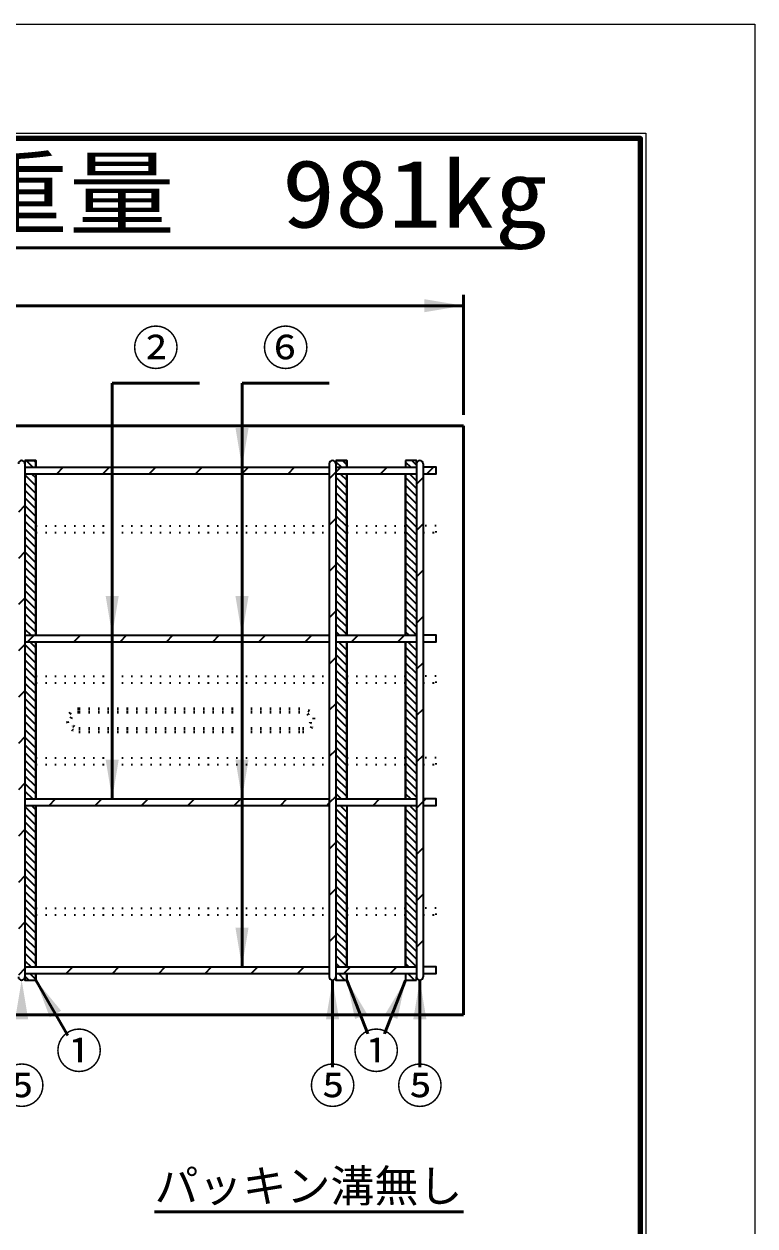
# Model space of a CAD drawing. Units: millimetres, scale not verified. Extents: x -2102 to 2102, y -1485 to 1485.
# Drawn here: x 1432 to 2102, y 383 to 1485 of the extents above; entities that cross this region are included whole.
import ezdxf
from ezdxf.enums import TextEntityAlignment as Align

# ---------------------------------------------------------------- set-up
doc = ezdxf.new("R2010")
doc.units = ezdxf.units.MM
doc.header["$LTSCALE"] = 5
doc.linetypes.add('DOTTED', pattern=[1.75, 0.25, -1.5])
doc.layers.add('0-0_V-nasSTD', color=7, linetype='Continuous', lineweight=35)
doc.layers.add('0-1_0', color=7, linetype='Continuous', lineweight=50)
doc.styles.add('ＭＳ ゴシック', font='')
doc.styles.get('ＭＳ ゴシック').set_extended_font_data('MS Gothic')

msp = doc.modelspace()

# ---------------------------------------------------------------- linework, layer by layer
at = {"layer": '0-0_V-nasSTD', "lineweight": 50}
for p, q in [((1513.276, 1155.857), (1513.276, 774.857)), ((1632.276, 1155.857), (1632.276, 620.857)), ((1472.566, 558.125), (1443.276, 608.857)), ((1715.276, 528.857), (1715.276, 608.857)), ((1747.682, 559.494), (1728.276, 608.857)), ((1762.916, 559.611), (1782.276, 608.857)), ((1795.276, 528.857), (1795.276, 608.857))]:
    msp.add_line(p, q, dxfattribs=at)
at = {"layer": '0-0_V-nasSTD'}
for p, q in [((1433.276, 1084.857), (1433.276, 1081.857)), ((1434.483, 1084.857), (1440.483, 1078.857)), ((1441.554, 1084.857), (1443.276, 1083.135)), ((1718.276, 1084.857), (1718.276, 1081.848)), ((1718.276, 1083.906), (1723.326, 1078.857)), ((1724.397, 1084.857), (1728.276, 1080.977)), ((1782.276, 1084.857), (1782.276, 1078.857)), ((1782.276, 1083.546), (1786.965, 1078.857)), ((1788.036, 1084.857), (1792.276, 1080.617)), ((1433.276, 1078.992), (1433.412, 1078.857)), ((1433.276, 1071.921), (1443.276, 1061.921)), ((1439.412, 1072.857), (1443.276, 1068.992)), ((1718.276, 1069.764), (1728.276, 1059.764)), ((1722.254, 1072.857), (1728.276, 1066.835)), ((1782.276, 1072.857), (1782.276, 1025.033)), ((1782.276, 1069.404), (1792.276, 1059.404)), ((1785.894, 1072.857), (1792.276, 1066.475)), ((1433.276, 1064.85), (1443.276, 1054.85)), ((1433.276, 1057.779), (1443.276, 1047.779)), ((1718.276, 1062.693), (1728.276, 1052.693)), ((1782.276, 1062.333), (1792.276, 1052.333)), ((1433.276, 1050.708), (1443.276, 1040.708)), ((1718.276, 1055.622), (1728.276, 1045.622)), ((1718.276, 1048.551), (1728.276, 1038.551)), ((1782.276, 1055.262), (1792.276, 1045.262)), ((1782.276, 1048.191), (1792.276, 1038.191)), ((1433.276, 1043.637), (1443.276, 1033.637)), ((1433.276, 1036.566), (1443.276, 1026.566)), ((1718.276, 1041.48), (1728.276, 1031.48)), ((1782.276, 1041.119), (1792.276, 1031.119)), ((1433.276, 1029.495), (1443.276, 1019.495)), ((1718.276, 1034.409), (1728.276, 1024.409)), ((1718.276, 1027.338), (1728.276, 1017.338)), ((1782.276, 1034.048), (1792.276, 1024.048)), ((1782.276, 1026.977), (1792.276, 1016.977)), ((1433.276, 1022.424), (1443.276, 1012.424)), ((1433.276, 1015.353), (1443.276, 1005.353)), ((1718.276, 1020.267), (1728.276, 1010.267)), ((1782.276, 1019.906), (1792.276, 1009.906)), ((1433.276, 1008.282), (1443.276, 998.282)), ((1718.276, 1013.196), (1728.276, 1003.196)), ((1718.276, 1006.125), (1728.276, 996.125)), ((1782.276, 1012.835), (1792.276, 1002.835)), ((1782.276, 1005.764), (1792.276, 995.764)), ((1433.276, 1001.211), (1443.276, 991.211)), ((1433.276, 994.14), (1443.276, 984.14)), ((1718.276, 999.053), (1728.276, 989.053)), ((1718.276, 991.982), (1728.276, 981.982)), ((1782.276, 998.693), (1792.276, 988.693)), ((1782.276, 991.622), (1792.276, 981.622)), ((1433.276, 987.069), (1443.276, 977.069)), ((1718.276, 984.911), (1728.276, 974.911)), ((1782.276, 984.551), (1792.276, 974.551)), ((1433.276, 979.998), (1443.276, 969.998)), ((1433.276, 972.926), (1443.276, 962.926)), ((1718.276, 977.84), (1728.276, 967.84)), ((1718.276, 970.769), (1728.276, 960.769)), ((1782.276, 977.48), (1792.276, 967.48)), ((1782.276, 970.409), (1792.276, 960.409)), ((1433.276, 965.855), (1443.276, 955.855)), ((1433.276, 958.784), (1443.276, 948.784)), ((1718.276, 963.698), (1728.276, 953.698)), ((1782.276, 963.338), (1792.276, 953.338)), ((1433.276, 951.713), (1443.276, 941.713)), ((1718.276, 956.627), (1728.276, 946.627)), ((1718.276, 949.556), (1728.276, 939.556)), ((1782.276, 956.267), (1792.276, 946.267)), ((1782.276, 949.196), (1792.276, 939.196)), ((1433.276, 944.642), (1443.276, 934.642)), ((1433.276, 937.571), (1443.276, 927.571)), ((1718.276, 942.485), (1728.276, 932.485)), ((1782.276, 942.125), (1792.276, 932.125)), ((1433.276, 930.5), (1438.919, 924.857)), ((1718.276, 935.414), (1728.276, 925.414)), ((1718.276, 928.343), (1721.762, 924.857)), ((1782.276, 935.053), (1792.276, 925.053)), ((1782.276, 927.982), (1785.402, 924.857)), ((1433.276, 916.358), (1443.276, 906.358)), ((1437.848, 918.857), (1443.276, 913.429)), ((1720.691, 918.857), (1728.276, 911.272)), ((1727.762, 918.857), (1728.276, 918.343)), ((1784.331, 918.857), (1792.276, 910.911)), ((1433.276, 909.287), (1443.276, 899.287)), ((1718.276, 914.201), (1728.276, 904.201)), ((1718.276, 907.13), (1728.276, 897.13)), ((1782.276, 913.84), (1792.276, 903.84)), ((1782.276, 906.769), (1792.276, 896.769)), ((1433.276, 902.216), (1443.276, 892.216)), ((1433.276, 895.145), (1443.276, 885.145)), ((1718.276, 900.059), (1728.276, 890.059)), ((1718.276, 892.987), (1728.276, 882.987)), ((1782.276, 899.698), (1792.276, 889.698)), ((1782.276, 892.627), (1792.276, 882.627)), ((1433.276, 888.074), (1443.276, 878.074)), ((1718.276, 885.916), (1728.276, 875.916)), ((1782.276, 885.556), (1792.276, 875.556)), ((1433.276, 881.003), (1443.276, 871.003)), ((1433.276, 873.932), (1443.276, 863.932)), ((1718.276, 878.845), (1728.276, 868.845)), ((1718.276, 871.774), (1728.276, 861.774)), ((1782.276, 878.485), (1792.276, 868.485)), ((1782.276, 871.414), (1792.276, 861.414)), ((1433.276, 866.86), (1443.276, 856.86)), ((1433.276, 859.789), (1443.276, 849.789)), ((1718.276, 864.703), (1728.276, 854.703)), ((1782.276, 864.343), (1792.276, 854.343)), ((1433.276, 852.718), (1443.276, 842.718)), ((1718.276, 857.632), (1728.276, 847.632)), ((1718.276, 850.561), (1728.276, 840.561)), ((1782.276, 857.272), (1792.276, 847.272)), ((1782.276, 850.201), (1792.276, 840.201)), ((1433.276, 845.647), (1443.276, 835.647)), ((1433.276, 838.576), (1443.276, 828.576)), ((1718.276, 843.49), (1728.276, 833.49)), ((1782.276, 843.13), (1792.276, 833.13)), ((1433.276, 831.505), (1443.276, 821.505)), ((1718.276, 836.419), (1728.276, 826.419)), ((1718.276, 829.348), (1728.276, 819.348)), ((1782.276, 836.059), (1792.276, 826.059)), ((1782.276, 828.987), (1792.276, 818.987)), ((1433.276, 824.434), (1443.276, 814.434)), ((1433.276, 817.363), (1443.276, 807.363)), ((1718.276, 822.277), (1728.276, 812.277)), ((1718.276, 815.206), (1728.276, 805.206)), ((1782.276, 821.916), (1792.276, 811.916)), ((1433.276, 810.292), (1443.276, 800.292)), ((1718.276, 808.135), (1728.276, 798.135)), ((1782.276, 814.845), (1792.276, 804.845)), ((1782.276, 807.774), (1792.276, 797.774)), ((1433.276, 803.221), (1443.276, 793.221)), ((1433.276, 796.15), (1443.276, 786.15)), ((1718.276, 801.064), (1728.276, 791.064)), ((1718.276, 793.992), (1728.276, 783.992)), ((1782.276, 800.703), (1792.276, 790.703)), ((1782.276, 793.632), (1792.276, 783.632)), ((1433.276, 789.079), (1443.276, 779.079)), ((1718.276, 786.921), (1728.276, 776.921)), ((1782.276, 786.561), (1792.276, 776.561)), ((1433.276, 782.008), (1440.427, 774.857)), ((1718.276, 779.85), (1723.27, 774.857)), ((1782.276, 779.49), (1786.909, 774.857)), ((1433.276, 767.866), (1443.276, 757.866)), ((1433.276, 760.794), (1443.276, 750.794)), ((1439.356, 768.857), (1443.276, 764.937)), ((1718.276, 765.708), (1728.276, 755.708)), ((1722.199, 768.857), (1728.276, 762.779)), ((1782.276, 765.348), (1792.276, 755.348)), ((1785.838, 768.857), (1792.276, 762.419)), ((1433.276, 753.723), (1443.276, 743.723)), ((1718.276, 758.637), (1728.276, 748.637)), ((1718.276, 751.566), (1728.276, 741.566)), ((1782.276, 758.277), (1792.276, 748.277)), ((1782.276, 751.206), (1792.276, 741.206)), ((1433.276, 746.652), (1443.276, 736.652)), ((1433.276, 739.581), (1443.276, 729.581)), ((1718.276, 744.495), (1728.276, 734.495)), ((1782.276, 744.135), (1792.276, 734.135)), ((1433.276, 732.51), (1443.276, 722.51)), ((1718.276, 737.424), (1728.276, 727.424)), ((1718.276, 730.353), (1728.276, 720.353)), ((1782.276, 737.064), (1792.276, 727.064)), ((1782.276, 729.992), (1792.276, 719.992)), ((1433.276, 725.439), (1443.276, 715.439)), ((1433.276, 718.368), (1443.276, 708.368)), ((1718.276, 723.282), (1728.276, 713.282)), ((1718.276, 716.211), (1728.276, 706.211)), ((1782.276, 722.921), (1792.276, 712.921)), ((1433.276, 711.297), (1443.276, 701.297)), ((1718.276, 709.14), (1728.276, 699.14)), ((1782.276, 715.85), (1792.276, 705.85)), ((1782.276, 708.779), (1792.276, 698.779)), ((1433.276, 704.226), (1443.276, 694.226)), ((1433.276, 697.155), (1443.276, 687.155)), ((1718.276, 702.069), (1728.276, 692.069)), ((1718.276, 694.998), (1728.276, 684.998)), ((1782.276, 701.708), (1792.276, 691.708)), ((1782.276, 694.637), (1792.276, 684.637)), ((1433.276, 690.084), (1443.276, 680.084)), ((1433.276, 683.013), (1443.276, 673.013)), ((1718.276, 687.926), (1728.276, 677.926)), ((1782.276, 687.566), (1792.276, 677.566)), ((1433.276, 675.942), (1443.276, 665.942)), ((1718.276, 680.855), (1728.276, 670.855)), ((1718.276, 673.784), (1728.276, 663.784)), ((1782.276, 680.495), (1792.276, 670.495)), ((1782.276, 673.424), (1792.276, 663.424)), ((1433.276, 668.871), (1443.276, 658.871)), ((1433.276, 661.799), (1443.276, 651.799)), ((1718.276, 666.713), (1728.276, 656.713)), ((1728.276, 620.857), (1728.276, 668.68)), ((1782.276, 666.353), (1792.276, 656.353)), ((1433.276, 654.728), (1443.276, 644.728)), ((1718.276, 659.642), (1728.276, 649.642)), ((1718.276, 652.571), (1728.276, 642.571)), ((1782.276, 659.282), (1792.276, 649.282)), ((1782.276, 652.211), (1792.276, 642.211)), ((1433.276, 647.657), (1443.276, 637.657)), ((1433.276, 640.586), (1443.276, 630.586)), ((1718.276, 645.5), (1728.276, 635.5)), ((1782.276, 645.14), (1792.276, 635.14)), ((1433.276, 633.515), (1443.276, 623.515)), ((1718.276, 638.429), (1728.276, 628.429)), ((1718.276, 631.358), (1728.276, 621.358)), ((1782.276, 638.069), (1792.276, 628.069)), ((1782.276, 630.998), (1792.276, 620.998)), ((1433.276, 626.444), (1438.863, 620.857)), ((1718.276, 624.287), (1721.706, 620.857)), ((1782.276, 623.926), (1785.346, 620.857)), ((1433.276, 612.302), (1436.721, 608.857)), ((1437.792, 614.857), (1443.276, 609.373)), ((1443.276, 608.857), (1443.276, 614.857)), ((1718.276, 610.145), (1719.564, 608.857)), ((1720.635, 614.857), (1726.635, 608.857)), ((1727.706, 614.857), (1728.276, 614.287)), ((1728.276, 608.857), (1728.276, 614.857)), ((1782.276, 609.784), (1783.204, 608.857)), ((1784.275, 614.857), (1790.275, 608.857)), ((1791.346, 614.857), (1792.276, 613.926)), ((1792.276, 608.857), (1792.276, 611.848))]:
    msp.add_line(p, q, dxfattribs=at)
at = {"layer": '0-0_V-nasSTD', "lineweight": 18}
for points in [[(-2102.5, -1485), (-2102.5, 1485), (2102.5, 1485), (2102.5, -1485)], [(-2002.5, -1385), (-2002.5, 1385), (2002.5, 1385), (2002.5, -1385)]]:
    msp.add_lwpolyline(points, close=True, dxfattribs=at)
at = {"layer": '0-0_V-nasSTD', "lineweight": 100}
msp.add_lwpolyline([(1997.5, -1380), (1997.5, 1380), (-1997.5, 1380)], dxfattribs=at)
at = {"layer": '0-0_V-nasSTD'}
for points in [[(1443.276, 1078.857), (1443.276, 1084.857), (1433.276, 1084.857)], [(1728.276, 1078.857), (1728.276, 1084.857), (1718.276, 1084.857)], [(1792.276, 1081.848), (1792.276, 1084.857), (1782.276, 1084.857)], [(1443.276, 924.857), (1443.276, 1019.033), (1443.276, 1025.033), (1443.276, 1072.857)], [(1728.276, 924.857), (1728.276, 1019.033), (1728.276, 1025.033), (1728.276, 1072.857)], [(1782.276, 1025.033), (1782.276, 1019.033), (1782.276, 924.857)], [(1443.276, 881.357), (1443.276, 887.357), (1443.276, 918.857)], [(1718.276, 774.857), (1728.276, 774.857), (1728.276, 806.357), (1728.276, 812.357), (1728.276, 881.357), (1728.276, 887.357), (1728.276, 918.857)], [(1782.276, 918.857), (1782.276, 887.357), (1782.276, 881.357), (1782.276, 812.357), (1782.276, 806.357), (1782.276, 774.857)], [(1443.276, 774.857), (1443.276, 806.357), (1443.276, 812.357), (1443.276, 881.357)], [(1443.276, 620.857), (1443.276, 668.68), (1443.276, 674.68), (1443.276, 768.857)], [(1782.276, 768.857), (1782.276, 674.68), (1782.276, 668.68), (1782.276, 620.857)], [(1728.276, 668.68), (1728.276, 674.68), (1728.276, 758.911)], [(1433.276, 611.857), (1433.276, 608.857), (1443.276, 608.857)], [(1718.276, 611.848), (1718.276, 608.857), (1728.276, 608.857)], [(1782.276, 614.857), (1782.276, 608.857), (1792.276, 608.857)]]:
    msp.add_lwpolyline(points, dxfattribs=at)
for points in [[(1799.276, 1220.857), (1799.276, 1232.857), (1835.276, 1226.857)], [(1626.276, 1114.857), (1632.276, 1078.857), (1638.276, 1114.857)], [(1507.276, 960.857), (1513.276, 924.857), (1519.276, 960.857)], [(1626.276, 960.857), (1632.276, 924.857), (1638.276, 960.857)], [(1507.276, 810.857), (1513.276, 774.857), (1519.276, 810.857)], [(1626.276, 810.857), (1632.276, 774.857), (1638.276, 810.857)], [(1626.276, 656.857), (1632.276, 620.857), (1638.276, 656.857)], [(1424.276, 572.857), (1430.276, 608.857), (1436.276, 572.857)], [(1443.276, 608.857), (1456.08, 574.68), (1466.472, 580.68)], [(1709.276, 572.857), (1715.276, 608.857), (1721.276, 572.857)], [(1728.276, 608.857), (1735.863, 573.158), (1741.447, 575.353)], [(1728.276, 608.857), (1741.447, 575.353), (1747.031, 577.548)], [(1763.521, 577.548), (1769.105, 575.353), (1782.276, 608.857)], [(1769.105, 575.353), (1774.689, 573.158), (1782.276, 608.857)], [(1789.276, 572.857), (1795.276, 608.857), (1801.276, 572.857)]]:
    msp.add_solid(points, dxfattribs=at)
at = {"layer": '0-1_0'}
for p, q in [((1172.036, 1279.753), (1894.036, 1279.753)), ((1835.276, 1126.857), (1835.276, 1236.857)), ((-164.724, 1226.857), (1835.276, 1226.857)), ((1513.276, 1155.857), (1593.276, 1155.857)), ((1632.276, 1155.857), (1712.276, 1155.857)), ((1835.276, 1116.857), (-164.724, 1116.857)), ((1835.276, 576.857), (1835.276, 1116.857)), ((-164.724, 576.857), (1835.276, 576.857)), ((1552.068, 396.547), (1835.276, 396.547))]:
    msp.add_line(p, q, dxfattribs=at)
at = {"layer": '0-1_0', "lineweight": 35}
for p, q in [((1443.276, 1084.857), (1433.276, 1084.857)), ((1433.276, 1081.857), (1433.276, 611.857)), ((1712.276, 1081.857), (1712.276, 611.857)), ((1718.276, 1081.848), (1718.276, 611.848)), ((1792.276, 1084.857), (1782.276, 1084.857)), ((1782.276, 1084.857), (1782.276, 1078.857)), ((1792.276, 1081.848), (1792.276, 611.848)), ((1798.276, 1081.857), (1798.276, 611.857)), ((1433.276, 1078.857), (1712.276, 1078.857)), ((1433.276, 1072.857), (1712.276, 1072.857)), ((1443.276, 1072.857), (1443.276, 924.857)), ((1462.394, 1072.857), (1468.394, 1078.857)), ((1504.821, 1072.857), (1510.821, 1078.857)), ((1547.247, 1072.857), (1553.247, 1078.857)), ((1589.674, 1072.857), (1595.674, 1078.857)), ((1632.1, 1072.857), (1638.1, 1078.857)), ((1674.526, 1072.857), (1680.526, 1078.857)), ((1718.276, 1074.18), (1712.276, 1068.18)), ((1718.276, 1078.857), (1792.276, 1078.857)), ((1722.953, 1078.857), (1718.276, 1074.18)), ((1718.276, 1072.857), (1792.276, 1072.857)), ((1728.276, 1072.857), (1728.276, 924.857)), ((1759.379, 1072.857), (1765.379, 1078.857)), ((1782.276, 924.857), (1782.276, 1072.857)), ((1798.276, 1069.327), (1792.276, 1063.327)), ((1807.806, 1078.857), (1801.806, 1072.857)), ((1433.276, 1043.739), (1427.276, 1037.739)), ((1718.276, 1031.754), (1712.276, 1025.754)), ((1798.276, 1026.901), (1792.276, 1020.901)), ((1433.276, 1001.312), (1427.276, 995.312)), ((1718.276, 989.327), (1712.276, 983.327)), ((1798.276, 984.474), (1792.276, 978.474)), ((1433.276, 958.886), (1427.276, 952.886)), ((1718.276, 946.901), (1712.276, 940.901)), ((1798.276, 942.048), (1792.276, 936.048)), ((1433.276, 916.459), (1427.276, 910.459)), ((1433.276, 924.857), (1712.276, 924.857)), ((1433.276, 918.857), (1712.276, 918.857)), ((1441.674, 924.857), (1435.674, 918.857)), ((1443.276, 918.857), (1443.276, 774.857)), ((1478.1, 918.857), (1484.1, 924.857)), ((1520.526, 918.857), (1526.526, 924.857)), ((1562.953, 918.857), (1568.953, 924.857)), ((1605.379, 918.857), (1611.379, 924.857)), ((1647.806, 918.857), (1653.806, 924.857)), ((1690.232, 918.857), (1696.232, 924.857)), ((1718.276, 924.857), (1792.276, 924.857)), ((1718.276, 918.857), (1792.276, 918.857)), ((1718.516, 918.857), (1718.276, 918.617)), ((1728.276, 918.857), (1728.276, 774.857)), ((1732.658, 918.857), (1738.658, 924.857)), ((1775.085, 918.857), (1781.085, 924.857)), ((1782.276, 774.857), (1782.276, 918.857)), ((1718.276, 904.474), (1712.276, 898.474)), ((1798.276, 899.622), (1792.276, 893.622)), ((1433.276, 874.033), (1427.276, 868.033)), ((1718.276, 862.048), (1712.276, 856.048)), ((1798.276, 857.195), (1792.276, 851.195)), ((1433.276, 831.607), (1427.276, 825.607)), ((1718.276, 819.622), (1712.276, 813.622)), ((1798.276, 814.769), (1792.276, 808.769)), ((1433.276, 789.18), (1427.276, 783.18)), ((1433.276, 774.857), (1712.276, 774.857)), ((1455.379, 768.857), (1461.379, 774.857)), ((1497.806, 768.857), (1503.806, 774.857)), ((1540.232, 768.857), (1546.232, 774.857)), ((1582.658, 768.857), (1588.658, 774.857)), ((1625.085, 768.857), (1631.085, 774.857)), ((1667.511, 768.857), (1673.511, 774.857)), ((1709.938, 768.857), (1712.276, 771.195)), ((1718.276, 777.195), (1712.276, 771.195)), ((1718.276, 774.857), (1792.276, 774.857)), ((1752.364, 768.857), (1758.364, 774.857)), ((1798.276, 772.342), (1792.276, 766.342)), ((1433.276, 768.857), (1712.276, 768.857)), ((1443.276, 768.857), (1443.276, 620.857)), ((1718.276, 768.857), (1792.276, 768.857)), ((1728.276, 768.857), (1728.276, 620.857)), ((1782.276, 620.857), (1782.276, 768.857)), ((1433.276, 746.754), (1427.276, 740.754)), ((1718.276, 734.769), (1712.276, 728.769)), ((1798.276, 729.916), (1792.276, 723.916)), ((1433.276, 704.327), (1427.276, 698.327)), ((1718.276, 692.342), (1712.276, 686.342)), ((1798.276, 687.49), (1792.276, 681.49)), ((1433.276, 661.901), (1427.276, 655.901)), ((1718.276, 649.916), (1712.276, 643.916)), ((1798.276, 645.063), (1792.276, 639.063)), ((1433.276, 619.474), (1427.276, 613.474)), ((1433.276, 620.857), (1712.276, 620.857)), ((1434.658, 620.857), (1433.276, 619.474)), ((1471.085, 614.857), (1477.085, 620.857)), ((1513.511, 614.857), (1519.511, 620.857)), ((1555.938, 614.857), (1561.938, 620.857)), ((1598.364, 614.857), (1604.364, 620.857)), ((1640.791, 614.857), (1646.791, 620.857)), ((1683.217, 614.857), (1689.217, 620.857)), ((1718.276, 620.857), (1792.276, 620.857)), ((1731.643, 620.857), (1725.643, 614.857)), ((1768.07, 614.857), (1774.07, 620.857)), ((1433.276, 614.857), (1712.276, 614.857)), ((1433.276, 608.857), (1443.276, 608.857)), ((1433.276, 608.857), (1443.276, 608.857)), ((1443.276, 614.857), (1443.276, 608.857)), ((1718.276, 614.857), (1792.276, 614.857)), ((1718.572, 614.857), (1718.276, 614.561)), ((1718.276, 608.857), (1728.276, 608.857)), ((1728.276, 614.857), (1728.276, 608.857)), ((1782.276, 614.857), (1782.276, 608.857)), ((1782.276, 608.857), (1792.276, 608.857))]:
    msp.add_line(p, q, dxfattribs=at)
at = {"layer": '0-1_0', "linetype": 'DOTTED', "lineweight": 35}
for p, q in [((1443.276, 1025.033), (1712.276, 1025.033)), ((1728.276, 1025.033), (1782.276, 1025.033)), ((1443.276, 1019.033), (1712.276, 1019.033)), ((1728.276, 1019.033), (1782.276, 1019.033)), ((1443.276, 887.357), (1712.276, 887.357)), ((1443.276, 881.357), (1712.276, 881.357)), ((1728.276, 887.357), (1782.276, 887.357)), ((1728.276, 881.357), (1782.276, 881.357)), ((1443.276, 812.357), (1712.276, 812.357)), ((1443.276, 806.357), (1712.276, 806.357)), ((1728.276, 812.357), (1782.276, 812.357)), ((1728.276, 806.357), (1782.276, 806.357)), ((1443.276, 674.68), (1712.276, 674.68)), ((1728.276, 674.68), (1782.276, 674.68)), ((1443.276, 668.68), (1712.276, 668.68)), ((1728.276, 668.68), (1782.276, 668.68))]:
    msp.add_line(p, q, dxfattribs=at)
at = {"layer": '0-1_0', "linetype": 'DOTTED'}
for p, q in [((1482.776, 857.357), (1687.776, 857.357)), ((1482.776, 854.357), (1687.776, 854.357)), ((1482.776, 839.357), (1687.776, 839.357)), ((1482.776, 836.357), (1687.776, 836.357))]:
    msp.add_line(p, q, dxfattribs=at)
at = {"layer": '0-1_0', "lineweight": 35}
for points in [[(1433.276, 1084.857), (1443.276, 1084.857), (1443.276, 1078.857)], [(1718.276, 1084.857), (1728.276, 1084.857), (1728.276, 1078.857)], [(1798.276, 1072.857), (1810.276, 1072.857), (1810.276, 1078.857), (1798.276, 1078.857)], [(1798.276, 918.857), (1810.276, 918.857), (1810.276, 924.857), (1798.276, 924.857)], [(1798.276, 768.857), (1810.276, 768.857), (1810.276, 774.857), (1798.276, 774.857)], [(1800.791, 774.857), (1798.276, 772.342), (1798.276, 772.342)], [(1798.276, 614.857), (1810.276, 614.857), (1810.276, 620.857), (1798.276, 620.857)]]:
    msp.add_lwpolyline(points, dxfattribs=at)
at = {"layer": '0-1_0', "linetype": 'DOTTED', "lineweight": 35}
for points in [[(1798.276, 1019.033), (1810.276, 1019.033), (1810.276, 1025.033), (1798.276, 1025.033)], [(1798.276, 881.357), (1810.276, 881.357), (1810.276, 887.357), (1798.276, 887.357)], [(1798.276, 806.357), (1810.276, 806.357), (1810.276, 812.357), (1798.276, 812.357)], [(1798.276, 668.68), (1810.276, 668.68), (1810.276, 674.68), (1798.276, 674.68)]]:
    msp.add_lwpolyline(points, dxfattribs=at)
at = {"layer": '0-1_0', "lineweight": 35}
for centre, start, end in [((1430.276, 1081.857), 0, 180), ((1715.276, 1081.857), 0, 180), ((1795.276, 1081.857), 0, 180), ((1430.276, 611.857), 180, 0), ((1715.276, 611.857), 180, 0), ((1795.276, 611.857), 180, 0)]:
    msp.add_arc(centre, 3, start, end, dxfattribs=at)
at = {"layer": '0-1_0', "linetype": 'DOTTED'}
for centre, radius, start, end in [((1482.776, 846.857), 10.5, 90, 270), ((1482.776, 846.857), 7.5, 90, 270), ((1687.776, 846.857), 10.5, 270, 90), ((1687.776, 846.857), 7.5, 270, 90)]:
    msp.add_arc(centre, radius, start, end, dxfattribs=at)

# ---------------------------------------------------------------- texts
at = {"layer": '0-0_V-nasSTD', "style": 'ＭＳ ゴシック', "width": 1.15}
msp.add_text('参考重量\u3000981kg', height=62.32, dxfattribs=at).set_placement((1180.036, 1279.753), align=Align.BOTTOM_LEFT)
at = {"layer": '0-0_V-nasSTD', "style": 'ＭＳ ゴシック'}
for s, height, p in [('②', 31.67, (1531.676, 1162.857)), ('⑥', 31.67, (1650.676, 1162.857)), ('①', 31.67, (1461.329, 518.576)), ('①', 31.67, (1733.676, 518.576)), ('⑤', 31.67, (1408.712, 486.557)), ('⑤', 31.67, (1693.712, 486.557)), ('⑤', 31.67, (1773.712, 486.557)), ('パッキン溝無し', 29.56, (1552.068, 396.547))]:
    msp.add_text(s, height=height, dxfattribs=at).set_placement(p, align=Align.BOTTOM_LEFT)

doc.saveas('drawing.dxf')
